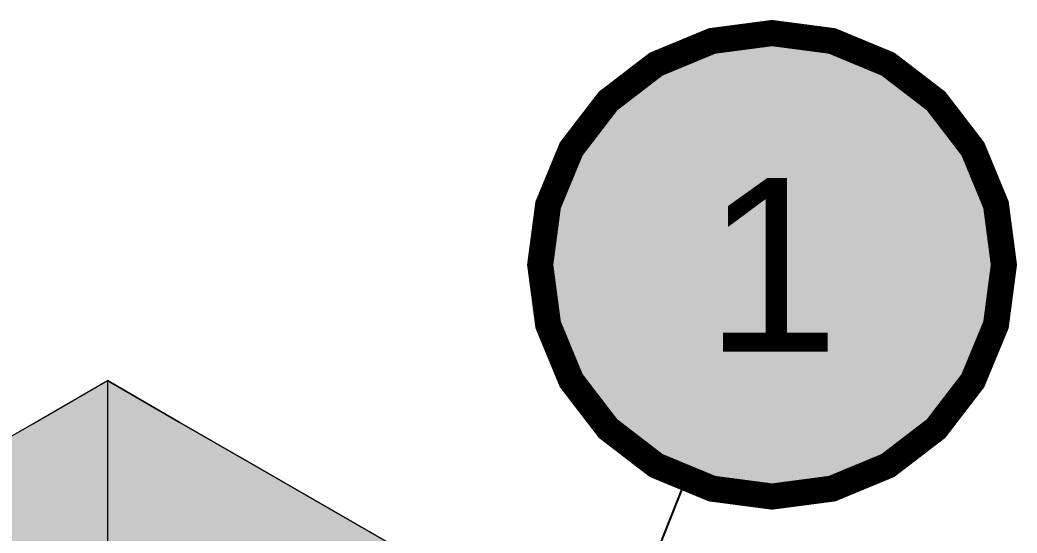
# Model space of a CAD drawing. Header units: metres. Extents: x 349122 to 349453, y 9281252 to 9281971.
# Drawn here: x 349264.8353 to 349265.0073, y 9281654.3517 to 9281654.4403 of the extents above; entities that cross this region are included whole.
import ezdxf
from ezdxf.enums import TextEntityAlignment as Align

# ---------------------------------------------------------------- set-up
doc = ezdxf.new("R2010")
doc.units = ezdxf.units.M
doc.header["$LTSCALE"] = 0.25
doc.layers.add('ISO-3D', color=7, linetype='CONTINUOUS', lineweight=13)
doc.layers.add('ISO-3D-ARISTAS', color=250, linetype='CONTINUOUS', lineweight=13)
doc.layers.add('LLAMADAS-NUM', color=30, linetype='CONTINUOUS', lineweight=25, true_color=0xc05014)
doc.styles.get("Standard").update_dxf_attribs({"font": 'arial.ttf'})

msp = doc.modelspace()

# ---------------------------------------------------------------- linework, layer by layer
at = {"layer": 'ISO-3D', "true_color": 0x8e8d88}
for points in [[(349264.85043, 9281654.36345), (349264.83751, 9281654.35599), (349264.85043, 9281654.378), (349264.83751, 9281654.37054)], [(349264.83751, 9281654.35599), (349264.82458, 9281654.34853), (349264.83751, 9281654.37054), (349264.82458, 9281654.36307)], [(349264.85043, 9281654.34891), (349264.83751, 9281654.34145), (349264.85043, 9281654.36345), (349264.83751, 9281654.35599)], [(349264.83751, 9281654.34145), (349264.82458, 9281654.33398), (349264.83751, 9281654.35599), (349264.82458, 9281654.34853)]]:
    msp.add_solid(points, dxfattribs=at)
at = {"layer": 'ISO-3D', "true_color": 0xb0aea8}
for points in [[(349264.85043, 9281654.378), (349264.8628, 9281654.37086), (349264.83831, 9281654.371), (349264.85068, 9281654.36386)], [(349264.83831, 9281654.371), (349264.85068, 9281654.36386), (349264.82618, 9281654.364), (349264.83856, 9281654.35686)], [(349264.8628, 9281654.37086), (349264.87518, 9281654.36371), (349264.85068, 9281654.36386), (349264.86305, 9281654.35671)], [(349264.82618, 9281654.364), (349264.83856, 9281654.35686), (349264.81406, 9281654.357), (349264.82643, 9281654.34986)], [(349264.85068, 9281654.36386), (349264.86305, 9281654.35671), (349264.83856, 9281654.35686), (349264.85093, 9281654.34971)], [(349264.87518, 9281654.36371), (349264.88755, 9281654.35657), (349264.86305, 9281654.35671), (349264.87542, 9281654.34957)], [(349264.83856, 9281654.35686), (349264.85093, 9281654.34971), (349264.82643, 9281654.34986), (349264.8388, 9281654.34271)], [(349264.86305, 9281654.35671), (349264.87542, 9281654.34957), (349264.85093, 9281654.34971), (349264.8633, 9281654.34257)], [(349264.88755, 9281654.35657), (349264.89992, 9281654.34943), (349264.87542, 9281654.34957), (349264.8878, 9281654.34243)]]:
    msp.add_solid(points, dxfattribs=at)
at = {"layer": 'ISO-3D', "true_color": 0x9e9d98}
for points in [[(349264.85043, 9281654.363), (349264.8628, 9281654.35586), (349264.85043, 9281654.378), (349264.8628, 9281654.37086)], [(349264.8628, 9281654.35586), (349264.87518, 9281654.34871), (349264.8628, 9281654.37086), (349264.87518, 9281654.36371)], [(349264.85043, 9281654.348), (349264.8628, 9281654.34086), (349264.85043, 9281654.363), (349264.8628, 9281654.35586)], [(349264.87518, 9281654.34871), (349264.88755, 9281654.34157), (349264.87518, 9281654.36371), (349264.88755, 9281654.35657)], [(349264.8628, 9281654.34086), (349264.87518, 9281654.33371), (349264.8628, 9281654.35586), (349264.87518, 9281654.34871)], [(349264.88755, 9281654.34157), (349264.89992, 9281654.33443), (349264.88755, 9281654.35657), (349264.89992, 9281654.34943)]]:
    msp.add_solid(points, dxfattribs=at)
at = {"layer": 'ISO-3D-ARISTAS', "color": 250}
for p, q in [((349264.83751, 9281654.37054), (349264.85043, 9281654.378)), ((349264.83831, 9281654.371), (349264.85043, 9281654.378)), ((349264.8628, 9281654.37086), (349264.85043, 9281654.378)), ((349264.85043, 9281654.378), (349264.85043, 9281654.363)), ((349264.85043, 9281654.378), (349264.85043, 9281654.36345)), ((349264.85043, 9281654.378), (349264.8628, 9281654.37086)), ((349264.82458, 9281654.36307), (349264.83751, 9281654.37054)), ((349264.82618, 9281654.364), (349264.83831, 9281654.371)), ((349264.87518, 9281654.36371), (349264.8628, 9281654.37086)), ((349264.8628, 9281654.37086), (349264.87518, 9281654.36371)), ((349264.85043, 9281654.36345), (349264.85043, 9281654.34891)), ((349264.85043, 9281654.363), (349264.85043, 9281654.348)), ((349264.88755, 9281654.35657), (349264.87518, 9281654.36371)), ((349264.87518, 9281654.36371), (349264.88755, 9281654.35657)), ((349264.89992, 9281654.34943), (349264.88755, 9281654.35657)), ((349264.88755, 9281654.35657), (349264.89992, 9281654.34943))]:
    msp.add_line(p, q, dxfattribs=at)
at = {"layer": 'LLAMADAS-NUM'}
msp.add_line((349264.88507, 9281654.198), (349264.95022, 9281654.36086), dxfattribs=at)
at = {"layer": 'LLAMADAS-NUM', "const_width": 0.0045}
msp.add_lwpolyline([(349265.00507, 9281654.398), (349265.00371, 9281654.40835), (349264.99972, 9281654.418), (349264.99336, 9281654.42628), (349264.98507, 9281654.43264), (349264.97543, 9281654.43664), (349264.96507, 9281654.438), (349264.95472, 9281654.43664), (349264.94507, 9281654.43264), (349264.93679, 9281654.42628), (349264.93043, 9281654.418), (349264.92644, 9281654.40835), (349264.92507, 9281654.398), (349264.92644, 9281654.38765), (349264.93043, 9281654.378), (349264.93679, 9281654.36972), (349264.94507, 9281654.36336), (349264.95472, 9281654.35936), (349264.96507, 9281654.358), (349264.97543, 9281654.35936), (349264.98507, 9281654.36336), (349264.99336, 9281654.36972), (349264.99972, 9281654.378), (349265.00371, 9281654.38765)], close=True, dxfattribs=at)
at = {"layer": 'LLAMADAS-NUM', "true_color": 0xffffff}
for points in [[(349265.00507, 9281654.398), (349264.95472, 9281654.43664), (349264.94507, 9281654.43264)], [(349265.00507, 9281654.398), (349264.96507, 9281654.438), (349264.95472, 9281654.43664)], [(349265.00507, 9281654.398), (349264.97543, 9281654.43664), (349264.96507, 9281654.438)], [(349265.00507, 9281654.398), (349264.98507, 9281654.43264), (349264.97543, 9281654.43664)], [(349265.00507, 9281654.398), (349264.94507, 9281654.43264), (349264.93679, 9281654.42628)], [(349265.00507, 9281654.398), (349264.99336, 9281654.42628), (349264.98507, 9281654.43264)], [(349265.00507, 9281654.398), (349264.93679, 9281654.42628), (349264.93043, 9281654.418)], [(349265.00507, 9281654.398), (349264.99972, 9281654.418), (349264.99336, 9281654.42628)], [(349265.00507, 9281654.398), (349264.93043, 9281654.418), (349264.92644, 9281654.40835)], [(349265.00507, 9281654.398), (349265.00371, 9281654.40835), (349264.99972, 9281654.418)], [(349265.00507, 9281654.398), (349264.92644, 9281654.40835), (349264.92507, 9281654.398)], [(349265.00507, 9281654.398), (349264.92507, 9281654.398), (349264.92644, 9281654.38765)], [(349265.00507, 9281654.398), (349264.92644, 9281654.38765), (349264.93043, 9281654.378)], [(349265.00507, 9281654.398), (349264.93043, 9281654.378), (349264.93679, 9281654.36972)], [(349265.00507, 9281654.398), (349264.93679, 9281654.36972), (349264.94507, 9281654.36336)], [(349265.00507, 9281654.398), (349264.94507, 9281654.36336), (349264.95472, 9281654.35936)], [(349265.00507, 9281654.398), (349264.95472, 9281654.35936), (349264.96507, 9281654.358)], [(349265.00507, 9281654.398), (349264.96507, 9281654.358), (349264.97543, 9281654.35936)], [(349265.00507, 9281654.398), (349264.97543, 9281654.35936), (349264.98507, 9281654.36336)], [(349265.00507, 9281654.398), (349264.98507, 9281654.36336), (349264.99336, 9281654.36972)], [(349265.00507, 9281654.398), (349264.99336, 9281654.36972), (349264.99972, 9281654.378)], [(349265.00507, 9281654.398), (349264.99972, 9281654.378), (349265.00371, 9281654.38765)]]:
    msp.add_solid(points, dxfattribs=at)

# ---------------------------------------------------------------- texts
at = {"layer": 'LLAMADAS-NUM'}
msp.add_text('1', height=0.03, dxfattribs=at).set_placement((349264.96507, 9281654.398), align=Align.MIDDLE_CENTER)

doc.saveas('drawing.dxf')
